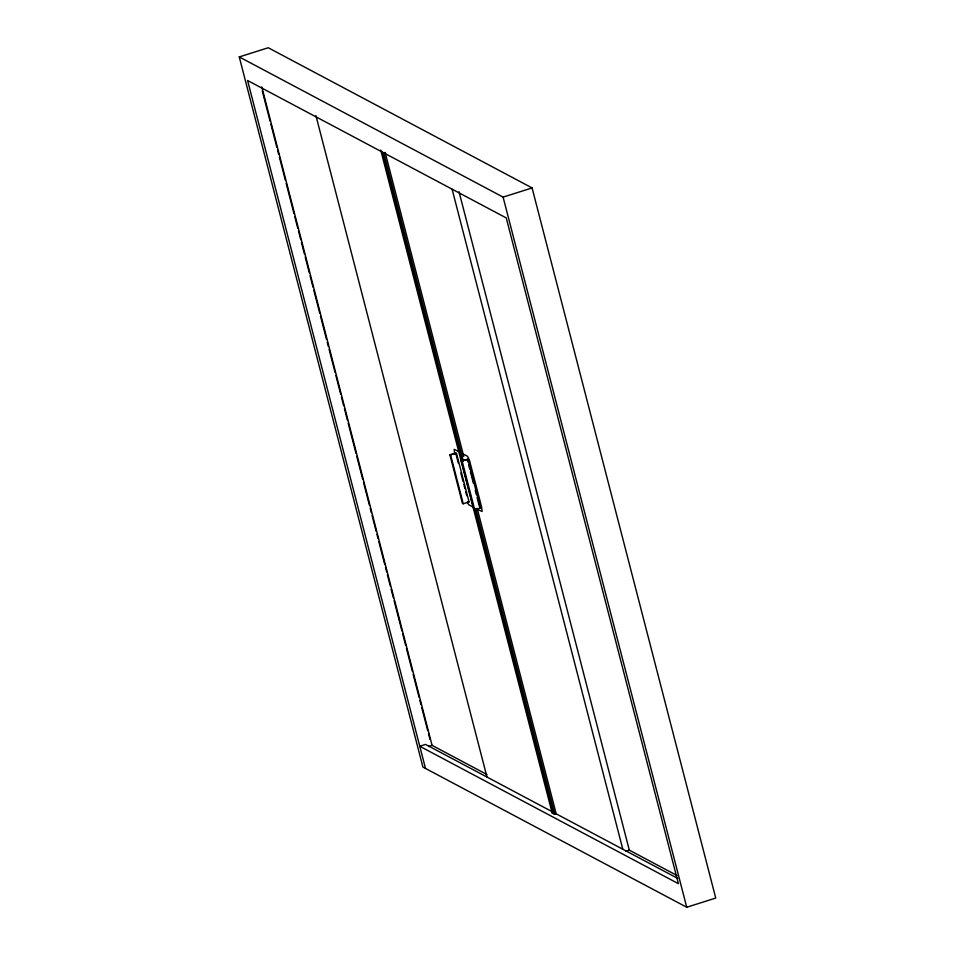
<?xml version="1.0" encoding="UTF-8"?>
<svg xmlns="http://www.w3.org/2000/svg" width="955" height="955" viewBox="0 0 955 955"><rect width="100%" height="100%" fill="white"/><g stroke="black" fill="none" stroke-linecap="round" stroke-linejoin="round"><path stroke-width="1.43" d="M239.263 56.93L268.26 47.75L532.09 187.932L715.737 898.07L686.74 907.25L422.91 767.068L239.263 56.93L503.094 197.112L532.09 187.932M449.889 454.795L456.49 453.386L469.048 501.936L463.247 503.774L462.435 503.345L449.889 454.795L456.49 453.386M461.337 460.883L467.938 459.474L480.496 508.024L474.695 509.851L473.883 509.421L461.337 460.883L467.938 459.474M428.592 746.452L432.078 745.354L486.978 774.529M380.711 150.031L552.145 812.908L553.602 812.442M553.434 813.588L554.891 813.135M552.145 812.908L554.736 814.281L556.18 813.815L677.68 878.373M625.823 851.251L629.309 850.141L676.976 875.472M458.328 451.369L454.186 449.339L454.616 454.186M462.196 453.434L467.544 456.311L469.454 460.238L481.571 506.795L482.108 511.498L476.557 508.92M468.237 501.506L469.048 501.936M479.685 507.594L480.496 508.024M472.689 506.866L468.642 504.67L467.234 502.091M552.288 811.75L425.56 744.423L419.758 746.249L678.42 883.685L506.245 217.931L247.584 80.495L425.5 768.441M503.094 197.112L686.74 907.25M459.021 191.716L629.309 850.141M452.109 189.233L622.791 849.21M467.138 459.045L467.866 461.898M468.607 464.763L469.717 469.036M470.457 471.901L473.405 483.314M475.256 490.452L476.366 494.738M477.106 497.591L479.315 506.162M385.128 152.382L463.76 456.442M477.178 508.323L556.18 813.815M383.671 152.848L463.45 461.313M475.721 508.776L554.736 814.281M382.227 152.084L553.279 813.505M455.69 452.968L458.269 462.96M460.859 472.952L463.068 481.523M463.808 484.376L464.918 488.662M465.658 491.515L466.768 495.8M450.688 455.225L463.247 503.774M315.938 115.639L486.99 777.06M261.801 86.929L432.078 745.354M262.267 90.928L270.11 121.249M270.862 124.138L276.843 147.249M277.583 150.138L278.705 154.471M279.457 157.348L285.426 180.459M286.178 183.348L294.021 213.681M294.761 216.57L297.757 228.114M298.497 231.003L300.741 239.669M301.482 242.558L304.478 254.114M305.218 257.002L309.336 272.891M310.077 275.78L313.061 287.324M313.813 290.213L319.794 313.324M320.534 316.212L326.514 339.323M327.255 342.2L328.377 346.534M329.129 349.423L335.098 372.534M335.85 375.422L340.708 394.2M341.448 397.089L343.693 405.744M344.433 408.633L347.429 420.188M348.169 423.077L356.012 453.41M356.764 456.299L362.745 479.398M363.485 482.287L369.466 505.398M370.206 508.287L371.328 512.62M372.08 515.509L376.186 531.386M376.927 534.275L378.049 538.608M378.801 541.497L384.769 564.608M385.522 567.497L386.644 571.83M387.384 574.719L390.38 586.275M391.12 589.151L393.365 597.818M394.117 600.707L401.96 631.04M402.7 633.929L405.684 645.485M406.436 648.373L412.417 671.472M413.157 674.361L419.138 697.472M419.878 700.361L421 704.695M421.752 707.583L427.721 730.682M428.473 733.571L429.965 739.349"/></g></svg>
